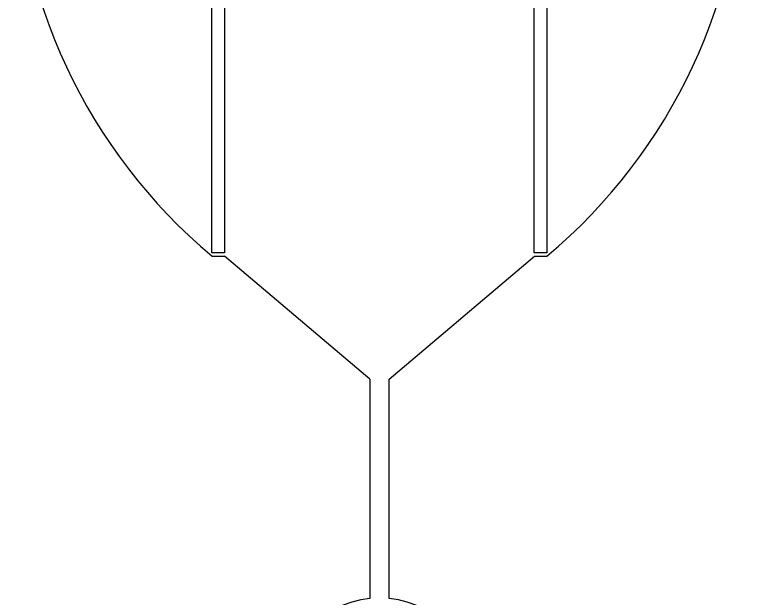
# Model space of a CAD drawing. Header units: millimetres. Extents: x -7034 to 79830, y 8588 to 102980.
# Drawn here: x 57984 to 69477, y 46270 to 55464 of the extents above; entities that cross this region are included whole.
import ezdxf

# ---------------------------------------------------------------- set-up
doc = ezdxf.new("R2010")
doc.units = ezdxf.units.MM
doc.layers.add('Layer-2', color=3, linetype='Continuous')

msp = doc.modelspace()

# ---------------------------------------------------------------- linework, layer by layer
at = {"layer": 'Layer-2'}
for p, q in [((61092, 51712), (61094, 64640)), ((61292, 64640), (61292, 51712)), ((66168, 51712), (66169, 64640)), ((66368, 64640), (66368, 51712)), ((61292, 51712), (61092, 51712)), ((61094, 51662), (61292, 51662)), ((63581, 49722), (61292, 51662)), ((63881, 49722), (66169, 51662)), ((66368, 51712), (66168, 51712)), ((66169, 51662), (66368, 51662)), ((63581, 49722), (63581, 46270)), ((63881, 46270), (63881, 49722))]:
    msp.add_line(p, q, dxfattribs=at)
for centre, radius, start, end in [((66650, 58312), 8666, 129.879, 230.121), ((60811, 58312), 8666, 309.879, 50.121), ((63731, 44778), 1500, 95.7392, 84.2608)]:
    msp.add_arc(centre, radius, start, end, dxfattribs=at)

doc.saveas('drawing.dxf')
